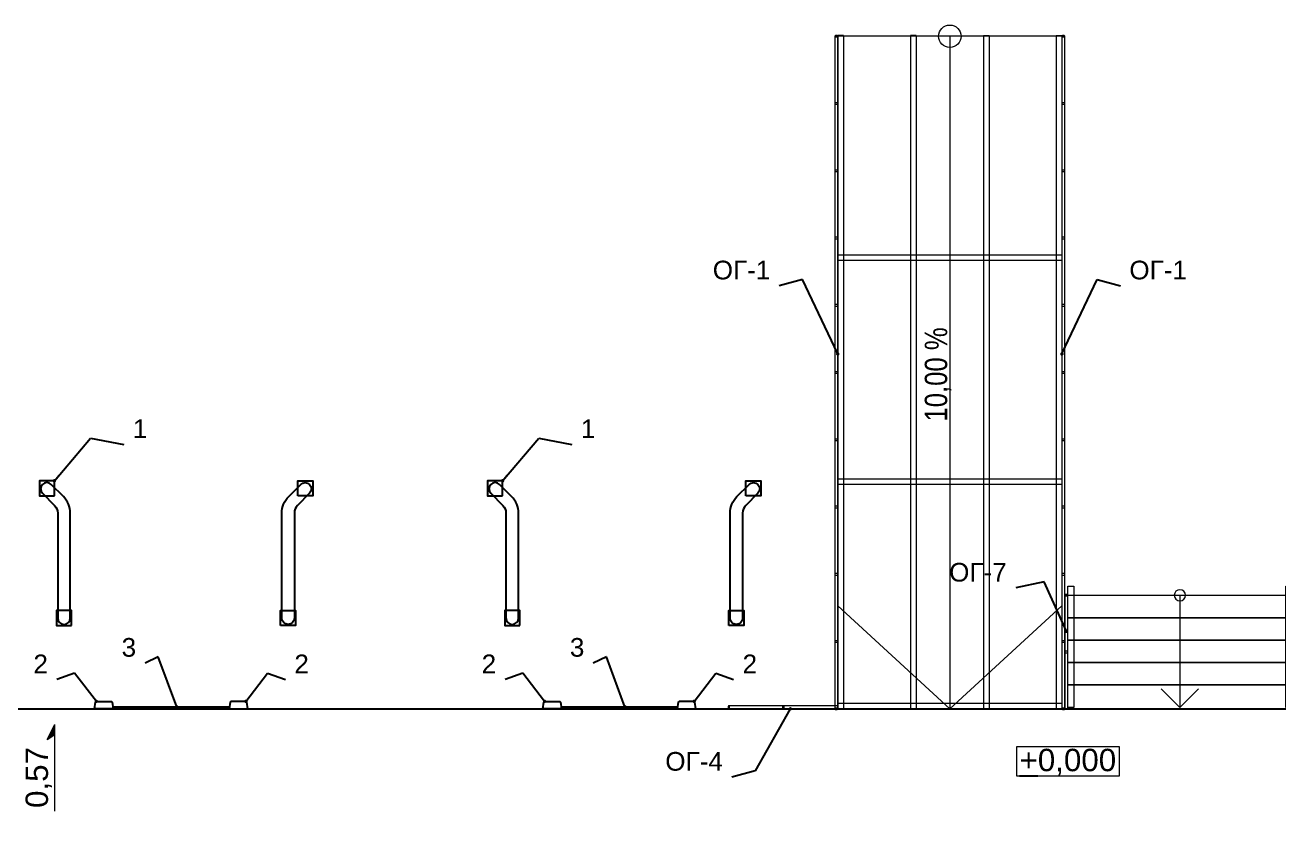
# Model space of a CAD drawing. Header units: millimetres. Extents: x -10605 to 104127, y -15987 to 52426.
# Drawn here: x 35041 to 51825, y 41614 to 52426 of the extents above; entities that cross this region are included whole.
import ezdxf
from ezdxf.enums import TextEntityAlignment as Align

# ---------------------------------------------------------------- set-up
doc = ezdxf.new("R2010")
doc.units = ezdxf.units.MM
doc.header["$MEASUREMENT"] = 0
for name, color, linetype, lineweight in [('0_Ном._пера__200', 7, 'Continuous', 0), ('0_Ном._пера__98', 7, 'Continuous', 25), ('Лестницы_Ном._пера__100', 7, 'Continuous', 9), ('Лестницы_Ном._пера__200', 7, 'Continuous', 0), ('Лестницы_Ном._пера__91', 255, 'Continuous', 0), ('Лестницы_Ном._пера__99', 7, 'Continuous', 15), ('Металлический каркас здания_Ном._пера__100', 7, 'Continuous', 9), ('Металлический каркас здания_Ном._пера__98', 7, 'Continuous', 25), ('Отделочный_маркеры отделки_Ном._пера__200', 7, 'Continuous', 0), ('Стены _Ном._пера__91', 255, 'Continuous', 0), ('Стены _Ном._пера__98', 7, 'Continuous', 25)]:
    doc.layers.add(name, color=color, linetype=linetype, lineweight=lineweight)
doc.layers.add('Лестницы', color=7, linetype='Continuous')
doc.layers.add('Стены', color=7, linetype='Continuous')
doc.layers.add('Лестницы_Ном._пера__71', color=7, linetype='Continuous', lineweight=13, true_color=0xc2331900)
doc.layers.add('Стены _Ном._пера__2', color=7, linetype='Continuous', lineweight=0, true_color=0xc2747474)
doc.styles.add('РЎР“Р•РќР•Р\xa0РР\xa0_РЎРўРР›Р¬_1', font='arial.ttf')
doc.styles.add('РЎР“Р•РќР•Р\xa0РР\xa0_РЎРўРР›Р¬_2', font='ARIALN.TTF')
doc.dimstyles.new('СГЕНЕРИР_СТИЛЬ__1', dxfattribs={"dimtxt": 0.18, "dimasz": 91.2, "dimexe": 0.18, "dimexo": 0.0625, "dimgap": 0.09, "dimtad": 0, "dimtih": 1, "dimtoh": 1, "dimdec": 4, "dimzin": 0, "dimdsep": 46, "dimcen": 0.09, "dimadec": 0, "dimazin": 0, "dimtfac": 1, "dimtdec": 4, "dimtmove": 0, "dimatfit": 3, "dimldrblk": 'ARROWHEAD_11', "dimfxl": 1, "dimtolj": 1, "dimtzin": 0, "dimarcsym": 0})

# ---------------------------------------------------------------- blocks, each defined once
blk = doc.blocks.new('Перекрытие_40', base_point=(35971, 43276))
at = {"layer": 'Стены _Ном._пера__98', "color": 7, "linetype": 'Continuous', "lineweight": 25, "flags": 128}
blk.add_lwpolyline([(35971, 43276), (35985, 43367), (35995, 43376), (36198, 43376), (36208, 43367), (36221, 43276)], close=True, dxfattribs=at)
blk = doc.blocks.new('Перекрытие_41', base_point=(38021, 43276))
at = {"layer": 'Стены _Ном._пера__98', "color": 7, "linetype": 'Continuous', "lineweight": 25, "flags": 128}
blk.add_lwpolyline([(38021, 43276), (38008, 43367), (37998, 43376), (37795, 43376), (37785, 43367), (37771, 43276)], close=True, dxfattribs=at)
blk = doc.blocks.new('Перекрытие_42', base_point=(41971, 43276))
at = {"layer": 'Стены _Ном._пера__98', "color": 7, "linetype": 'Continuous', "lineweight": 25, "flags": 128}
blk.add_lwpolyline([(41971, 43276), (41985, 43367), (41995, 43376), (42198, 43376), (42208, 43367), (42221, 43276)], close=True, dxfattribs=at)
blk = doc.blocks.new('Перекрытие_43', base_point=(44021, 43276))
at = {"layer": 'Стены _Ном._пера__98', "color": 7, "linetype": 'Continuous', "lineweight": 25, "flags": 128}
blk.add_lwpolyline([(44021, 43276), (44008, 43367), (43998, 43376), (43795, 43376), (43785, 43367), (43771, 43276)], close=True, dxfattribs=at)
blk = doc.blocks.new('Перекрытие_58', base_point=(3875, 43275))
at = {"layer": 'Стены _Ном._пера__98', "color": 7, "linetype": 'Continuous', "lineweight": 25, "flags": 128}
blk.add_lwpolyline([(3875, 43275), (94125, 43275), (94125, 40301), (3875, 40301)], close=True, dxfattribs=at)
blk = doc.blocks.new('Лестница_2')
at = {"layer": 'Лестницы_Ном._пера__100', "color": 7, "linetype": 'Continuous', "lineweight": 9}
for p, q in [((49000, 44795), (49000, 44915)), ((49000, 44915), (49080, 44915)), ((49080, 44915), (49080, 44795)), ((51920, 44795), (51920, 44915)), ((51920, 44915), (52000, 44915)), ((52000, 44915), (52000, 44795)), ((49000, 43295), (49000, 44795)), ((49000, 44795), (52000, 44795)), ((49000, 44495), (49000, 44795)), ((49080, 44795), (49080, 43295)), ((50500, 44795), (50500, 44495)), ((51920, 43295), (51920, 44795)), ((52000, 44795), (52000, 43295)), ((52000, 44795), (52000, 44495)), ((52000, 44495), (49000, 44495)), ((49000, 44495), (52000, 44495)), ((49000, 44195), (49000, 44495)), ((50500, 44495), (50500, 43595)), ((52000, 44495), (52000, 44195)), ((52000, 44195), (49000, 44195)), ((49000, 44195), (52000, 44195)), ((49000, 43895), (49000, 44195)), ((52000, 44195), (52000, 43895)), ((52000, 43895), (49000, 43895)), ((49000, 43895), (52000, 43895)), ((49000, 43595), (49000, 43895)), ((52000, 43895), (52000, 43595)), ((52000, 43595), (49000, 43595)), ((49000, 43595), (52000, 43595)), ((49000, 43295), (49000, 43595)), ((50250, 43545), (50500, 43295)), ((50500, 43595), (50500, 43295)), ((50500, 43295), (50750, 43545)), ((52000, 43595), (52000, 43295)), ((49080, 43295), (49000, 43295)), ((49000, 43275), (49000, 43295)), ((52000, 43275), (49000, 43275)), ((52000, 43295), (51920, 43295)), ((52000, 43295), (52000, 43275))]:
    blk.add_line(p, q, dxfattribs=at)
for start, end in [(0, 180), (180, 0)]:
    blk.add_arc((50500, 44795), 75, start, end, dxfattribs=at)
blk = doc.blocks.new('Морф_210')
at = {"layer": 'Стены _Ном._пера__91', "color": 255, "linetype": 'Continuous', "lineweight": 0, "flags": 128}
for points in [[(36221, 43301), (36221, 43300)], [(36421, 43301), (36221, 43301)], [(36421, 43300), (36221, 43300)], [(36421, 43301), (36421, 43300)]]:
    blk.add_lwpolyline(points, dxfattribs=at)
blk = doc.blocks.new('Морф_211')
at = {"layer": 'Стены _Ном._пера__91', "color": 255, "linetype": 'Continuous', "lineweight": 0, "flags": 128}
for points in [[(36221, 43301), (36221, 43300)], [(36421, 43301), (36221, 43301)], [(36221, 43300), (36421, 43300)], [(36421, 43300), (36421, 43301)], [(36421, 43301), (36621, 43301)], [(36621, 43300), (36421, 43300)], [(36621, 43301), (36621, 43300)]]:
    blk.add_lwpolyline(points, dxfattribs=at)
blk = doc.blocks.new('Морф_212')
at = {"layer": 'Стены _Ном._пера__91', "color": 255, "linetype": 'Continuous', "lineweight": 0, "flags": 128}
for points in [[(36621, 43301), (36321, 43301)], [(36321, 43301), (36321, 43300)], [(36321, 43300), (36621, 43300)], [(36621, 43300), (36621, 43301)], [(36621, 43301), (36821, 43301)], [(36821, 43300), (36621, 43300)], [(36821, 43301), (36821, 43300)]]:
    blk.add_lwpolyline(points, dxfattribs=at)
blk = doc.blocks.new('Морф_213')
at = {"layer": 'Стены _Ном._пера__91', "color": 255, "linetype": 'Continuous', "lineweight": 0, "flags": 128}
for points in [[(36621, 43301), (36321, 43301)], [(36321, 43301), (36321, 43300)], [(36321, 43300), (36621, 43300)], [(36621, 43300), (36621, 43301)], [(36621, 43301), (36821, 43301)], [(36821, 43300), (36621, 43300)], [(36821, 43301), (36821, 43300)]]:
    blk.add_lwpolyline(points, dxfattribs=at)
blk = doc.blocks.new('Морф_214')
at = {"layer": 'Стены _Ном._пера__91', "color": 255, "linetype": 'Continuous', "lineweight": 0, "flags": 128}
for points in [[(36821, 43301), (36521, 43301)], [(36521, 43301), (36521, 43300)], [(36521, 43300), (36821, 43300)], [(36821, 43300), (36821, 43301)], [(36821, 43301), (37021, 43301)], [(37021, 43300), (36821, 43300)], [(37021, 43301), (37021, 43300)]]:
    blk.add_lwpolyline(points, dxfattribs=at)
blk = doc.blocks.new('Морф_215')
at = {"layer": 'Стены _Ном._пера__91', "color": 255, "linetype": 'Continuous', "lineweight": 0, "flags": 128}
for points in [[(37021, 43301), (36721, 43301)], [(36721, 43301), (36721, 43300)], [(36721, 43300), (37021, 43300)], [(37021, 43300), (37021, 43301)], [(37021, 43301), (37221, 43301)], [(37221, 43300), (37021, 43300)], [(37221, 43301), (37221, 43300)]]:
    blk.add_lwpolyline(points, dxfattribs=at)
blk = doc.blocks.new('Морф_216')
at = {"layer": 'Стены _Ном._пера__91', "color": 255, "linetype": 'Continuous', "lineweight": 0, "flags": 128}
for points in [[(37221, 43301), (36921, 43301)], [(36921, 43301), (36921, 43300)], [(36921, 43300), (37221, 43300)], [(37221, 43300), (37221, 43301)], [(37221, 43301), (37421, 43301)], [(37421, 43300), (37221, 43300)], [(37421, 43301), (37421, 43300)]]:
    blk.add_lwpolyline(points, dxfattribs=at)
blk = doc.blocks.new('Морф_217')
at = {"layer": 'Стены _Ном._пера__91', "color": 255, "linetype": 'Continuous', "lineweight": 0, "flags": 128}
for points in [[(37421, 43301), (37121, 43301)], [(37121, 43301), (37121, 43300)], [(37121, 43300), (37421, 43300)], [(37421, 43300), (37421, 43301)], [(37421, 43301), (37621, 43301)], [(37621, 43300), (37421, 43300)], [(37621, 43301), (37621, 43300)]]:
    blk.add_lwpolyline(points, dxfattribs=at)
blk = doc.blocks.new('Морф_218')
at = {"layer": 'Стены _Ном._пера__91', "color": 255, "linetype": 'Continuous', "lineweight": 0, "flags": 128}
for points in [[(37621, 43301), (37321, 43301)], [(37321, 43301), (37321, 43300)], [(37321, 43300), (37621, 43300)], [(37621, 43300), (37621, 43301)], [(37621, 43301), (37771, 43301)], [(37771, 43300), (37621, 43300)], [(37771, 43300), (37771, 43301)]]:
    blk.add_lwpolyline(points, dxfattribs=at)
blk = doc.blocks.new('Морф_219')
at = {"layer": 'Стены _Ном._пера__91', "color": 255, "linetype": 'Continuous', "lineweight": 0, "flags": 128}
for points in [[(37771, 43301), (37521, 43301)], [(37521, 43301), (37521, 43300)], [(37521, 43300), (37771, 43300)], [(37771, 43300), (37771, 43301)]]:
    blk.add_lwpolyline(points, dxfattribs=at)
blk = doc.blocks.new('Морф_220')
at = {"layer": 'Стены _Ном._пера__91', "color": 255, "linetype": 'Continuous', "lineweight": 0, "flags": 128}
for points in [[(37771, 43301), (37721, 43301)], [(37721, 43301), (37721, 43300)], [(37721, 43300), (37771, 43300)], [(37771, 43300), (37771, 43301)]]:
    blk.add_lwpolyline(points, dxfattribs=at)
blk = doc.blocks.new('Морф_221')
at = {"layer": 'Стены _Ном._пера__91', "color": 255, "linetype": 'Continuous', "lineweight": 0, "flags": 128}
for points in [[(42221, 43301), (42221, 43300)], [(42421, 43301), (42221, 43301)], [(42421, 43300), (42221, 43300)], [(42421, 43301), (42421, 43300)]]:
    blk.add_lwpolyline(points, dxfattribs=at)
blk = doc.blocks.new('Морф_222')
at = {"layer": 'Стены _Ном._пера__91', "color": 255, "linetype": 'Continuous', "lineweight": 0, "flags": 128}
for points in [[(42221, 43301), (42221, 43300)], [(42421, 43301), (42221, 43301)], [(42221, 43300), (42421, 43300)], [(42421, 43300), (42421, 43301)], [(42421, 43301), (42621, 43301)], [(42621, 43300), (42421, 43300)], [(42621, 43301), (42621, 43300)]]:
    blk.add_lwpolyline(points, dxfattribs=at)
blk = doc.blocks.new('Морф_223')
at = {"layer": 'Стены _Ном._пера__91', "color": 255, "linetype": 'Continuous', "lineweight": 0, "flags": 128}
for points in [[(42621, 43301), (42321, 43301)], [(42321, 43301), (42321, 43300)], [(42321, 43300), (42621, 43300)], [(42621, 43300), (42621, 43301)], [(42621, 43301), (42821, 43301)], [(42821, 43300), (42621, 43300)], [(42821, 43301), (42821, 43300)]]:
    blk.add_lwpolyline(points, dxfattribs=at)
blk = doc.blocks.new('Морф_224')
at = {"layer": 'Стены _Ном._пера__91', "color": 255, "linetype": 'Continuous', "lineweight": 0, "flags": 128}
for points in [[(42621, 43301), (42321, 43301)], [(42321, 43301), (42321, 43300)], [(42321, 43300), (42621, 43300)], [(42621, 43300), (42621, 43301)], [(42621, 43301), (42821, 43301)], [(42821, 43300), (42621, 43300)], [(42821, 43301), (42821, 43300)]]:
    blk.add_lwpolyline(points, dxfattribs=at)
blk = doc.blocks.new('Морф_225')
at = {"layer": 'Стены _Ном._пера__91', "color": 255, "linetype": 'Continuous', "lineweight": 0, "flags": 128}
for points in [[(42821, 43301), (42521, 43301)], [(42521, 43301), (42521, 43300)], [(42521, 43300), (42821, 43300)], [(42821, 43300), (42821, 43301)], [(42821, 43301), (43021, 43301)], [(43021, 43300), (42821, 43300)], [(43021, 43301), (43021, 43300)]]:
    blk.add_lwpolyline(points, dxfattribs=at)
blk = doc.blocks.new('Морф_226')
at = {"layer": 'Стены _Ном._пера__91', "color": 255, "linetype": 'Continuous', "lineweight": 0, "flags": 128}
for points in [[(43021, 43301), (42721, 43301)], [(42721, 43301), (42721, 43300)], [(42721, 43300), (43021, 43300)], [(43021, 43300), (43021, 43301)], [(43021, 43301), (43221, 43301)], [(43221, 43300), (43021, 43300)], [(43221, 43301), (43221, 43300)]]:
    blk.add_lwpolyline(points, dxfattribs=at)
blk = doc.blocks.new('Морф_227')
at = {"layer": 'Стены _Ном._пера__91', "color": 255, "linetype": 'Continuous', "lineweight": 0, "flags": 128}
for points in [[(43221, 43301), (42921, 43301)], [(42921, 43301), (42921, 43300)], [(42921, 43300), (43221, 43300)], [(43221, 43300), (43221, 43301)], [(43221, 43301), (43421, 43301)], [(43421, 43300), (43221, 43300)], [(43421, 43301), (43421, 43300)]]:
    blk.add_lwpolyline(points, dxfattribs=at)
blk = doc.blocks.new('Морф_228')
at = {"layer": 'Стены _Ном._пера__91', "color": 255, "linetype": 'Continuous', "lineweight": 0, "flags": 128}
for points in [[(43421, 43301), (43121, 43301)], [(43121, 43301), (43121, 43300)], [(43121, 43300), (43421, 43300)], [(43421, 43300), (43421, 43301)], [(43421, 43301), (43621, 43301)], [(43621, 43300), (43421, 43300)], [(43621, 43301), (43621, 43300)]]:
    blk.add_lwpolyline(points, dxfattribs=at)
blk = doc.blocks.new('Морф_229')
at = {"layer": 'Стены _Ном._пера__91', "color": 255, "linetype": 'Continuous', "lineweight": 0, "flags": 128}
for points in [[(43621, 43301), (43321, 43301)], [(43321, 43301), (43321, 43300)], [(43321, 43300), (43621, 43300)], [(43621, 43300), (43621, 43301)], [(43621, 43301), (43771, 43301)], [(43771, 43300), (43621, 43300)], [(43771, 43300), (43771, 43301)]]:
    blk.add_lwpolyline(points, dxfattribs=at)
blk = doc.blocks.new('Морф_230')
at = {"layer": 'Стены _Ном._пера__91', "color": 255, "linetype": 'Continuous', "lineweight": 0, "flags": 128}
for points in [[(43771, 43301), (43521, 43301)], [(43521, 43301), (43521, 43300)], [(43521, 43300), (43771, 43300)], [(43771, 43300), (43771, 43301)]]:
    blk.add_lwpolyline(points, dxfattribs=at)
blk = doc.blocks.new('Морф_231')
at = {"layer": 'Стены _Ном._пера__91', "color": 255, "linetype": 'Continuous', "lineweight": 0, "flags": 128}
for points in [[(43771, 43301), (43721, 43301)], [(43721, 43301), (43721, 43300)], [(43721, 43300), (43771, 43300)], [(43771, 43300), (43771, 43301)]]:
    blk.add_lwpolyline(points, dxfattribs=at)
blk = doc.blocks.new('Ограждение_6')
at = {"layer": 'Лестницы_Ном._пера__100', "color": 7, "linetype": 'Continuous', "lineweight": 9, "flags": 128}
for points in [[(44462, 43276), (44464, 43276), (44465, 43277), (44467, 43278), (44468, 43280), (44470, 43283), (44471, 43286), (44471, 43289), (44472, 43292), (44472, 43296), (44472, 43299), (44471, 43303), (44471, 43306), (44470, 43309), (44468, 43311), (44467, 43313), (44465, 43315), (44464, 43315), (44462, 43316), (44460, 43315), (44458, 43315), (44457, 43313), (44455, 43311), (44454, 43309), (44453, 43306), (44453, 43303), (44452, 43299), (44452, 43296), (44452, 43292), (44453, 43289), (44453, 43286), (44454, 43283), (44455, 43280), (44457, 43278), (44458, 43277), (44460, 43276)], [(44462, 43316), (44462, 43276), (45920, 43275), (45920, 43315)], [(44462, 43316), (44462, 43276), (45920, 43275), (45920, 43315)], [(44462, 43316), (44462, 43276), (45920, 43275), (45920, 43315)], [(44462, 43316), (44462, 43276), (45920, 43275), (45920, 43315)], [(44462, 43316), (44462, 43276), (45920, 43275), (45920, 43315)], [(45181, 43316), (45181, 43276), (45201, 43276), (45201, 43316)]]:
    blk.add_lwpolyline(points, close=True, dxfattribs=at)
blk = doc.blocks.new('Wheel_Guide_WBM')
at = {"layer": 'Металлический каркас здания_Ном._пера__98', "color": 7, "linetype": 'Continuous', "lineweight": 25, "flags": 128}
for points in [[(-100, 100), (-100, -100), (100, -100), (100, 100)], [(129, -1638), (129, -1838), (329, -1838), (329, -1638)]]:
    blk.add_lwpolyline(points, close=True, dxfattribs=at)
blk.add_lwpolyline([(-84, 0), (-84, -1405, 0.198912), (8, -1626), (170, -1788, 1), (288, -1670), (126, -1508, -0.198912), (84, -1405), (84, 0, 1)], format="xyb", close=True, dxfattribs=at)
blk = doc.blocks.new('Балка - Швеллер ПП 27')
at = {"layer": 'Металлический каркас здания_Ном._пера__100', "color": 7, "linetype": 'Continuous', "lineweight": 9}
for p, q in [((-18, 37), (8991, 37)), ((-18, 37), (-18, -38)), ((8991, 0), (8991, 37)), ((8991, -38), (8991, 0)), ((-18, -38), (8991, -38))]:
    blk.add_line(p, q, dxfattribs=at)
blk = doc.blocks.new('Балка - Швеллер ПП 27_5')
at = {"layer": 'Металлический каркас здания_Ном._пера__100', "color": 7, "linetype": 'Continuous', "lineweight": 9}
for p, q in [((0, 38), (0, -38)), ((1500, 38), (0, 38)), ((3000, 38), (1500, 38)), ((3000, 0), (3000, 38)), ((3000, -38), (3000, 0)), ((0, -38), (1500, -38)), ((1500, -38), (3000, -38))]:
    blk.add_line(p, q, dxfattribs=at)
blk = doc.blocks.new('ARROWHEAD_11')
at = {"color": 0, "linetype": 'Continuous', "lineweight": 0}
blk.add_line((0, 0), (-1, 0), dxfattribs=at)
at = {"color": 0, "linetype": 'Continuous', "lineweight": 0, "const_width": 0.25, "flags": 128}
blk.add_lwpolyline([(-0.125, 0, 1), (0.125, 0, 1)], format="xyb", close=True, dxfattribs=at)
blk = doc.blocks.new('Перекрытие_95', base_point=(36221, 43300))
at = {"layer": 'Стены _Ном._пера__2', "linetype": 'Continuous', "lineweight": 0, "true_color": 0x979797}
blk.add_hatch(color=252, dxfattribs=at).paths.add_polyline_path([(36221, 43300), (36221, 43276), (37771, 43276), (37771, 43300)])
at = {"layer": 'Стены _Ном._пера__98', "color": 7, "linetype": 'Continuous', "lineweight": 25, "flags": 128}
blk.add_lwpolyline([(36221, 43300), (37771, 43300), (37771, 43276), (36221, 43276)], close=True, dxfattribs=at)
blk = doc.blocks.new('Перекрытие_96', base_point=(42221, 43300))
at = {"layer": 'Стены _Ном._пера__2', "linetype": 'Continuous', "lineweight": 0, "true_color": 0x979797}
blk.add_hatch(color=252, dxfattribs=at).paths.add_polyline_path([(42221, 43300), (42221, 43276), (43771, 43276), (43771, 43300)])
at = {"layer": 'Стены _Ном._пера__98', "color": 7, "linetype": 'Continuous', "lineweight": 25, "flags": 128}
blk.add_lwpolyline([(42221, 43300), (43771, 43300), (43771, 43276), (42221, 43276)], close=True, dxfattribs=at)
blk = doc.blocks.new('Ограждение_27')
at = {"layer": 'Лестницы_Ном._пера__100', "color": 7, "linetype": 'Continuous', "lineweight": 9, "flags": 128}
for points in [[(45920, 52276), (45920, 52278), (45919, 52280), (45917, 52281), (45915, 52283), (45913, 52284), (45910, 52285), (45907, 52286), (45903, 52286), (45900, 52286), (45897, 52286), (45893, 52286), (45890, 52285), (45887, 52284), (45885, 52283), (45883, 52281), (45881, 52280), (45880, 52278), (45880, 52276), (45880, 52275), (45881, 52273), (45883, 52271), (45885, 52270), (45887, 52269), (45890, 52268), (45893, 52267), (45897, 52267), (45900, 52266), (45903, 52267), (45907, 52267), (45910, 52268), (45913, 52269), (45915, 52270), (45917, 52271), (45919, 52273), (45920, 52275)], [(45880, 43275), (45920, 43275), (45920, 52276), (45880, 52276)], [(45880, 43275), (45920, 43275), (45920, 52276), (45880, 52276)], [(45880, 43275), (45920, 43275), (45920, 52276), (45880, 52276)], [(45880, 43275), (45920, 43275), (45920, 52276), (45880, 52276)], [(45880, 43275), (45920, 43275), (45920, 52276), (45880, 52276)], [(45880, 51366), (45920, 51366), (45920, 51386), (45880, 51386)], [(45880, 50466), (45920, 50466), (45920, 50486), (45880, 50486)], [(45880, 49566), (45920, 49566), (45920, 49586), (45880, 49586)], [(45880, 48666), (45920, 48666), (45920, 48686), (45880, 48686)], [(45880, 47766), (45920, 47766), (45920, 47786), (45880, 47786)], [(45880, 46866), (45920, 46866), (45920, 46886), (45880, 46886)], [(45880, 45966), (45920, 45966), (45920, 45986), (45880, 45986)], [(45880, 45066), (45920, 45066), (45920, 45086), (45880, 45086)], [(45880, 44166), (45920, 44166), (45920, 44186), (45880, 44186)], [(45920, 43275), (45920, 43277), (45919, 43279), (45917, 43280), (45915, 43282), (45913, 43283), (45910, 43284), (45907, 43285), (45903, 43285), (45900, 43285), (45897, 43285), (45893, 43285), (45890, 43284), (45887, 43283), (45885, 43282), (45883, 43280), (45881, 43279), (45880, 43277), (45880, 43275), (45880, 43274), (45881, 43272), (45883, 43270), (45885, 43269), (45887, 43268), (45890, 43267), (45893, 43266), (45897, 43266), (45900, 43265), (45903, 43266), (45907, 43266), (45910, 43267), (45913, 43268), (45915, 43269), (45917, 43270), (45919, 43272), (45920, 43274)]]:
    blk.add_lwpolyline(points, close=True, dxfattribs=at)
blk = doc.blocks.new('Ограждение_28')
at = {"layer": 'Лестницы_Ном._пера__100', "color": 7, "linetype": 'Continuous', "lineweight": 9, "flags": 128}
for points in [[(48960, 52276), (48960, 52278), (48959, 52280), (48957, 52281), (48955, 52283), (48953, 52284), (48950, 52285), (48947, 52286), (48943, 52286), (48940, 52286), (48937, 52286), (48933, 52286), (48930, 52285), (48927, 52284), (48925, 52283), (48923, 52281), (48921, 52280), (48920, 52278), (48920, 52276), (48920, 52275), (48921, 52273), (48923, 52271), (48925, 52270), (48927, 52269), (48930, 52268), (48933, 52267), (48937, 52267), (48940, 52266), (48943, 52267), (48947, 52267), (48950, 52268), (48953, 52269), (48955, 52270), (48957, 52271), (48959, 52273), (48960, 52275)], [(48920, 43275), (48960, 43275), (48960, 52276), (48920, 52276)], [(48920, 43275), (48960, 43275), (48960, 52276), (48920, 52276)], [(48920, 43275), (48960, 43275), (48960, 52276), (48920, 52276)], [(48920, 43275), (48960, 43275), (48960, 52276), (48920, 52276)], [(48920, 43275), (48960, 43275), (48960, 52276), (48920, 52276)], [(48920, 51366), (48960, 51366), (48960, 51386), (48920, 51386)], [(48920, 50466), (48960, 50466), (48960, 50486), (48920, 50486)], [(48920, 49566), (48960, 49566), (48960, 49586), (48920, 49586)], [(48920, 48666), (48960, 48666), (48960, 48686), (48920, 48686)], [(48920, 47766), (48960, 47766), (48960, 47786), (48920, 47786)], [(48920, 46866), (48960, 46866), (48960, 46886), (48920, 46886)], [(48920, 45966), (48960, 45966), (48960, 45986), (48920, 45986)], [(48920, 45066), (48960, 45066), (48960, 45086), (48920, 45086)], [(48920, 44166), (48960, 44166), (48960, 44186), (48920, 44186)], [(48960, 43275), (48960, 43277), (48959, 43279), (48957, 43280), (48955, 43282), (48953, 43283), (48950, 43284), (48947, 43285), (48943, 43285), (48940, 43285), (48937, 43285), (48933, 43285), (48930, 43284), (48927, 43283), (48925, 43282), (48923, 43280), (48921, 43279), (48920, 43277), (48920, 43275), (48920, 43274), (48921, 43272), (48923, 43270), (48925, 43269), (48927, 43268), (48930, 43267), (48933, 43266), (48937, 43266), (48940, 43265), (48943, 43266), (48947, 43266), (48950, 43267), (48953, 43268), (48955, 43269), (48957, 43270), (48959, 43272), (48960, 43274)]]:
    blk.add_lwpolyline(points, close=True, dxfattribs=at)
blk = doc.blocks.new('Ограждение_43')
at = {"layer": 'Лестницы_Ном._пера__100', "color": 7, "linetype": 'Continuous', "lineweight": 9, "flags": 128}
for points in [[(49000, 44796), (48960, 44796), (48960, 43275), (49000, 43275)], [(49000, 44796), (48960, 44796), (48960, 43275), (49000, 43275)], [(49000, 44796), (48960, 44796), (48960, 43275), (49000, 43275)], [(49000, 44796), (48960, 44796), (48960, 43275), (49000, 43275)], [(49000, 44046), (48960, 44046), (48960, 44026), (49000, 44026)]]:
    blk.add_lwpolyline(points, close=True, dxfattribs=at)
at = {"layer": 'Лестницы_Ном._пера__91', "color": 255, "linetype": 'Continuous', "lineweight": 0, "flags": 128}
blk.add_lwpolyline([(48960, 44806), (48960, 44786), (49000, 44786), (49000, 44806)], close=True, dxfattribs=at)
at = {"layer": 'Лестницы_Ном._пера__99', "color": 7, "linetype": 'Continuous', "lineweight": 15, "flags": 128}
blk.add_lwpolyline([(49000, 44796), (48960, 44796), (48960, 43275), (49000, 43275)], close=True, dxfattribs=at)
blk = doc.blocks.new('Пандус Прямой 27_3')
at = {"layer": 'Лестницы_Ном._пера__71', "color": 28, "linetype": 'Continuous', "lineweight": 13, "true_color": 0x331900}
for p, q in [((9000, 0), (7623, 1500)), ((0, 0), (9000, 0)), ((7623, -1500), (9000, 0))]:
    blk.add_line(p, q, dxfattribs=at)
at = {"layer": 'Лестницы_Ном._пера__71', "color": 28, "linetype": 'Continuous', "lineweight": 13, "true_color": 0x331900, "flags": 128}
blk.add_lwpolyline([(150, 0, 1), (-150, 0, 1)], format="xyb", close=True, dxfattribs=at)
at = {"layer": 'Лестницы_Ном._пера__99', "color": 7, "linetype": 'Continuous', "lineweight": 15}
for p, q in [((0, -1500), (0, 1500)), ((0, 1500), (9000, 1500)), ((9000, -1500), (9000, 1500)), ((0, -1500), (9000, -1500))]:
    blk.add_line(p, q, dxfattribs=at)
at = {"layer": 'Лестницы_Ном._пера__200', "color": 7, "lineweight": 0, "style": 'РЎР“Р•РќР•Р\xa0РР\xa0_РЎРўРР›Р¬_2'}
blk.add_attdef('ac_bottomlevel', text='', height=300, dxfattribs=at).set_placement((4500, 159), align=Align.MIDDLE_CENTER)
blk = doc.blocks.new('Символ Уклона 27')
at = {"layer": '0_Ном._пера__200', "linetype": 'Continuous', "lineweight": 0, "true_color": 0x000000}
blk.add_hatch(color=18, dxfattribs=at).paths.add_polyline_path([(1160, 0), (960, 100), (1027, 0)])
at = {"layer": '0_Ном._пера__200', "color": 7, "linetype": 'Continuous', "lineweight": 0}
for p, q in [((0, 0), (1160, 0)), ((960, 100), (1160, 0)), ((960, 100), (1027, 0))]:
    blk.add_line(p, q, dxfattribs=at)
at = {"layer": '0_Ном._пера__200', "color": 7, "linetype": 'Continuous', "lineweight": 0, "style": 'РЎР“Р•РќР•Р\xa0РР\xa0_РЎРўРР›Р¬_1'}
blk.add_attdef('txt', text='', height=300, dxfattribs=at).set_placement((0, 45), align=Align.BOTTOM_LEFT)

msp = doc.modelspace()

# ---------------------------------------------------------------- linework, layer by layer
at = {"layer": '0_Ном._пера__200', "color": 7, "linetype": 'Continuous', "lineweight": 0, "flags": 128}
msp.add_lwpolyline([(48315.07709, 42772.97443), (49684.92305, 42772.97443), (49684.92305, 42372.97524), (48315.07709, 42372.97524)], close=True, dxfattribs=at)

# ---------------------------------------------------------------- block references
at = {"layer": '0_Ном._пера__200', "color": 7, "linetype": 'Continuous', "lineweight": 0}
ref = msp.add_blockref('Символ Уклона 27', (35437.51288, 41903.84533), dxfattribs=dict(at, zscale=1000, rotation=90))
ref.add_attrib('txt', '0,57', dxfattribs={"color": 7, "linetype": 'Continuous', "lineweight": 0, "height": 300, "rotation": 90, "style": 'РЎР“Р•РќР•Р\xa0РР\xa0_РЎРўРР›Р¬_1'}).set_placement((35437.51288, 41948.44397), align=Align.BOTTOM_LEFT)
at = {"layer": 'Лестницы', "color": 7, "linetype": 'Continuous', "lineweight": 15}
ref = msp.add_blockref('Пандус Прямой 27_3', (47420.00675, 52276.39459), dxfattribs=dict(at, xscale=-1, zscale=1000, rotation=90))
ref.add_attrib('ac_bottomlevel', '10,00 %', dxfattribs={"layer": 'Лестницы_Ном._пера__200', "color": 7, "lineweight": 0, "height": 300, "rotation": 90, "style": 'РЎР“Р•РќР•Р\xa0РР\xa0_РЎРўРР›Р¬_2'}).set_placement((47234.71263, 47750.57907), align=Align.MIDDLE_CENTER)
at = {"layer": 'Лестницы', "color": 7, "linetype": 'Continuous', "lineweight": 50}
for name in ['Ограждение_27', 'Ограждение_28', 'Ограждение_43', 'Ограждение_6']:
    msp.add_blockref(name, (0, 0), dxfattribs=at)
at = {"layer": 'Лестницы', "color": 7, "linetype": 'Continuous', "lineweight": 9}
msp.add_blockref('Лестница_2', (0, 0), dxfattribs=at)
at = {"layer": 'Металлический каркас здания_Ном._пера__100', "color": 7, "linetype": 'Continuous', "lineweight": 9, "zscale": 1000, "rotation": 270}
for p in [(45957.50675, 52266.98008), (46933.33783, 52266.98008)]:
    msp.add_blockref('Балка - Швеллер ПП 27', p, dxfattribs=at)
at = {"layer": 'Металлический каркас здания_Ном._пера__100', "color": 7, "linetype": 'Continuous', "lineweight": 9, "xscale": -1, "zscale": 1000, "rotation": 90}
for p in [(47906.66892, 52266.98008), (48882.50675, 52266.98008)]:
    msp.add_blockref('Балка - Швеллер ПП 27', p, dxfattribs=at)
at = {"layer": 'Металлический каркас здания_Ном._пера__100', "color": 7, "linetype": 'Continuous', "lineweight": 9, "xscale": -1, "zscale": 1000}
for p in [(48920, 49314.99337), (48920, 46314.99337), (48920, 43314.99337)]:
    msp.add_blockref('Балка - Швеллер ПП 27_5', p, dxfattribs=at)
at = {"layer": 'Металлический каркас здания_Ном._пера__98', "color": 7, "linetype": 'Continuous', "lineweight": 25, "zscale": 1000, "rotation": 180}
for p in [(35561.91639, 44489.9309), (41561.91639, 44489.9309)]:
    msp.add_blockref('Wheel_Guide_WBM', p, dxfattribs=at)
at = {"layer": 'Металлический каркас здания_Ном._пера__98', "color": 7, "linetype": 'Continuous', "lineweight": 25, "xscale": -1, "zscale": 1000, "rotation": 180}
for p in [(38561.91639, 44489.9309), (44561.91639, 44489.9309)]:
    msp.add_blockref('Wheel_Guide_WBM', p, dxfattribs=at)
at = {"layer": 'Стены', "color": 7, "linetype": 'Continuous', "lineweight": 25}
for name, p in [('Перекрытие_40', (35971.2155, 43275.52823)), ('Перекрытие_41', (38021.27341, 43275.52823)), ('Перекрытие_42', (41971.2155, 43275.52823)), ('Перекрытие_43', (44021.27341, 43275.52823)), ('Перекрытие_58', (3875, 43275.00012)), ('Перекрытие_95', (36221.17383, 43299.60171)), ('Перекрытие_96', (42221.17383, 43299.60171))]:
    msp.add_blockref(name, p, dxfattribs=at)
at = {"layer": 'Стены', "linetype": 'Continuous', "lineweight": 0}
for name in ['Морф_210', 'Морф_211', 'Морф_212', 'Морф_213', 'Морф_214', 'Морф_215', 'Морф_216', 'Морф_217', 'Морф_218', 'Морф_219', 'Морф_220', 'Морф_221', 'Морф_222', 'Морф_223', 'Морф_224', 'Морф_225', 'Морф_226', 'Морф_227', 'Морф_228', 'Морф_229', 'Морф_230', 'Морф_231']:
    msp.add_blockref(name, (0, 0), dxfattribs=at)

# ---------------------------------------------------------------- texts
at = {"layer": '0_Ном._пера__98', "color": 7, "linetype": 'Continuous', "lineweight": 25, "insert": (49000.00007, 42740.24473), "char_height": 300, "attachment_point": 2, "style": 'РЎР“Р•РќР•Р\xa0РР\xa0_РЎРўРР›Р¬_1'}
msp.add_mtext('\\A1;{\\pqc;\\fArial|b0|i0|c204|p0;\\L\\W1.000000;\\L+\\fArial|b0|i0|c204|p0;\\l\\W1.000000;\\l0\\fArial|b0|i0|c204|p0;\\l\\W1.000000;\\l,\\fArial|b0|i0|c204|p0;\\l\\W1.000000;\\l0\\fArial|b0|i0|c204|p0;\\l\\W1.000000;\\l00}', dxfattribs=at)
at = {"layer": 'Отделочный_маркеры отделки_Ном._пера__200', "color": 7, "linetype": 'Continuous', "lineweight": 0, "char_height": 250, "style": 'РЎР“Р•РќР•Р\xa0РР\xa0_РЎРўРР›Р¬_1'}
for s, insert, attachment_point in [('\\A1;{\\pqr;\\fArial|b0|i0|c204|p0;\\W1.000000;ОГ-\\fArial|b0|i0|c204|p0;\\W1.000000;1}', (45017.32668, 49019.44628), 9), ('\\A1;{\\pql;\\fArial|b0|i0|c204|p0;\\W1.000000;ОГ-\\fArial|b0|i0|c204|p0;\\W1.000000;1}', (49822.68681, 49019.44628), 7), ('\\A1;{\\pql;\\fArial|b0|i0|c204|p0;\\W1.000000;1}', (36481.10439, 46898.57246), 7), ('\\A1;{\\pql;\\fArial|b0|i0|c204|p0;\\W1.000000;1}', (42481.10439, 46898.57246), 7), ('\\A1;{\\pqr;\\fArial|b0|i0|c204|p0;\\W1.000000;ОГ-\\fArial|b0|i0|c204|p0;\\W1.000000;7}', (48181.37943, 44974.92962), 9), ('\\A1;{\\pqr;\\fArial|b0|i0|c204|p0;\\W1.000000;3}', (36527.6545, 43969.23612), 9), ('\\A1;{\\pqr;\\fArial|b0|i0|c204|p0;\\W1.000000;3}', (42527.6545, 43969.23612), 9), ('\\A1;{\\pqr;\\fArial|b0|i0|c204|p0;\\W1.000000;2}', (35346.95486, 43751.6461), 9), ('\\A1;{\\pql;\\fArial|b0|i0|c204|p0;\\W1.000000;2}', (38645.53405, 43751.6461), 7), ('\\A1;{\\pqr;\\fArial|b0|i0|c204|p0;\\W1.000000;2}', (41346.95486, 43751.6461), 9), ('\\A1;{\\pql;\\fArial|b0|i0|c204|p0;\\W1.000000;2}', (44645.53405, 43751.6461), 7), ('\\A1;{\\pqr;\\fArial|b0|i0|c204|p0;\\W1.000000;ОГ-\\fArial|b0|i0|c204|p0;\\W1.000000;4}', (44381.9747, 42443.74807), 9)]:
    msp.add_mtext(s, dxfattribs=dict(at, insert=insert, attachment_point=attachment_point))

# ---------------------------------------------------------------- leaders
at = {"layer": 'Отделочный_маркеры отделки_Ном._пера__200', "color": 7, "linetype": 'Continuous', "lineweight": 0, "annotation_type": 0, "has_hookline": 1}
for points, hookline_direction, text_width in [([(45920.00675, 48024.54189), (45449.92565, 49019.44628), (45137.32668, 48937.91568)], 1, 690), ([(48920.00675, 48024.54189), (49390.08784, 49019.44628), (49702.68681, 48937.91568)], 1, 690), ([(35432.91639, 46328.00345), (35917.77046, 46898.57246), (36361.10439, 46812.85751)], 1, 92), ([(41432.91639, 46328.00345), (41917.77046, 46898.57246), (42361.10439, 46812.85751)], 1, 92), ([(48979.9358, 44313.27533), (48681.36615, 44974.92962), (48301.37943, 44893.40012)], 1, 738), ([(37071.17383, 43301.09438), (36822.32918, 43969.23612), (36647.6545, 43887.87396)], 1, 163.5), ([(43071.17383, 43301.09438), (42822.32918, 43969.23612), (42647.6545, 43887.87396)], 1, 163.5), ([(35994.84512, 43375.51044), (35704.4247, 43751.6461), (35466.95486, 43665.93087)], 1, 165.25), ([(37997.64378, 43375.51044), (38288.06421, 43751.6461), (38525.53405, 43665.93087)], 0, 165.25), ([(41994.84512, 43375.51044), (41704.4247, 43751.6461), (41466.95486, 43665.93087)], 1, 165.25), ([(43997.64378, 43375.51044), (44288.06421, 43751.6461), (44525.53405, 43665.93087)], 0, 165.25), ([(45284.65477, 43275.5922), (44814.57368, 42443.74807), (44501.9747, 42362.21841)], 1, 737.25)]:
    msp.add_leader(points, dimstyle='СГЕНЕРИР_СТИЛЬ__1', dxfattribs=dict(at, hookline_direction=hookline_direction, text_width=text_width))

doc.saveas('drawing.dxf')
